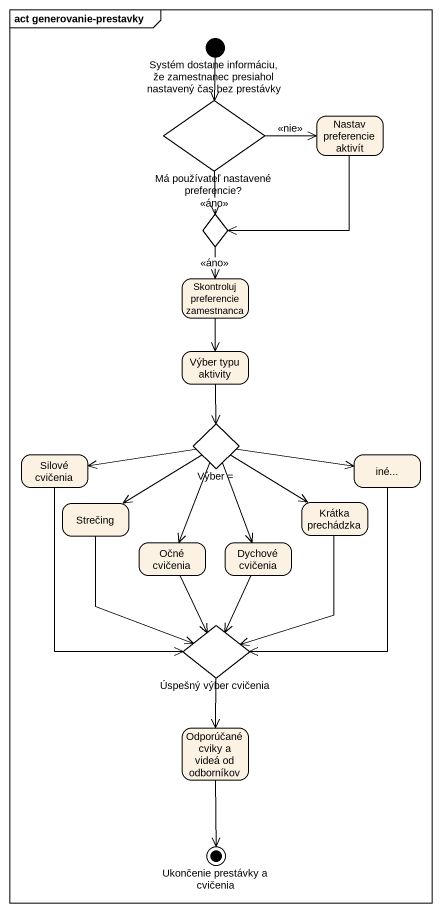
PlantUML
@startuml
mainframe act generovanie-prestavky
hide empty description
state "Systém dostane informáciu, že zamestnanec presiahol nastavený čas bez prestávky" as Systém_dostane_informáciu <<start>>
state "Má používateľ nastavené preferencie?" as Má_používateľ_nastavené <<choice>>
state "Nastav preferencie aktivít" as Nastav_preferencie_aktivít
state choice1 <<choice>>
state "Skontroluj preferencie zamestnanca" as Skontroluj_preferencie
state "Výber typu aktivity" as Výber_typu_aktivity
state "Výber =" as Výber <<choice>>
state "Silové cvičenia" as Silové_cvičenia
state "iné..." as iné
state Strečing
state "Krátka prechádzka" as Krátka_prechádzka
state "Očné cvičenia" as Očné_cvičenia
state "Dychové cvičenia" as Dychové_cvičenia
state "Úspešný výber cvičenia" as Úspešný_výber_cvičenia <<choice>>
state "Odporúčané cviky a videá od odborníkov" as Odporúčané_cviky_a_videá_od
state "Ukončenie prestávky a cvičenia" as Ukončenie_prestávky_a <<end>>
Systém_dostane_informáciu --> Má_používateľ_nastavené
Má_používateľ_nastavené -right-> Nastav_preferencie_aktivít : <<nie>>
Má_používateľ_nastavené --> choice1 : <<áno>>
Nastav_preferencie_aktivít --> choice1
choice1 --> Skontroluj_preferencie : <<áno>>
Skontroluj_preferencie --> Výber_typu_aktivity
Výber_typu_aktivity --> Výber
Výber -left-> Silové_cvičenia
Výber -right-> iné
Výber --> Strečing
Výber --> Krátka_prechádzka
Výber --> Očné_cvičenia
Výber --> Dychové_cvičenia
Silové_cvičenia --> Úspešný_výber_cvičenia
iné --> Úspešný_výber_cvičenia
Strečing --> Úspešný_výber_cvičenia
Krátka_prechádzka --> Úspešný_výber_cvičenia
Očné_cvičenia --> Úspešný_výber_cvičenia
Dychové_cvičenia --> Úspešný_výber_cvičenia
Úspešný_výber_cvičenia --> Odporúčané_cviky_a_videá_od
Odporúčané_cviky_a_videá_od --> Ukončenie_prestávky_a
@enduml
